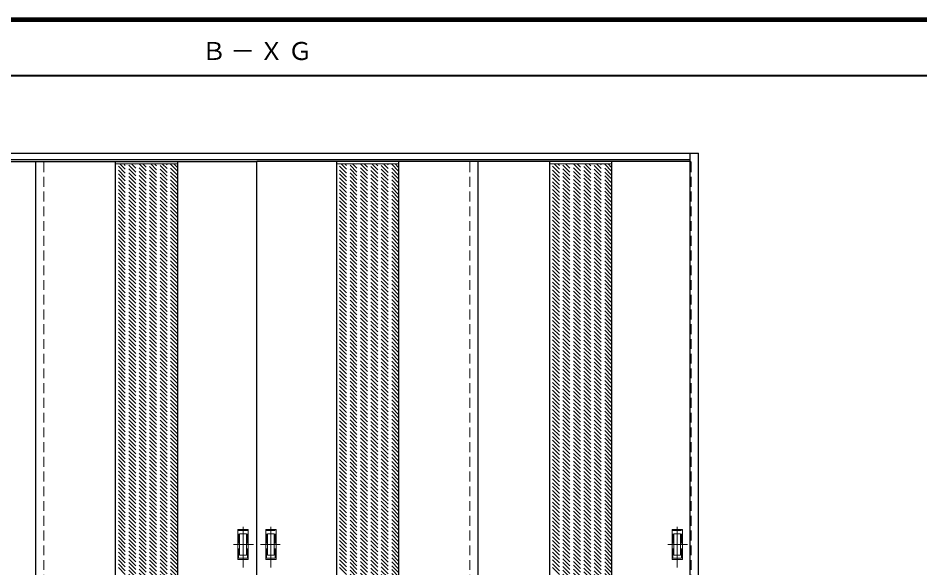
# Model space of a CAD drawing. Units: millimetres, scale not verified. Extents: x -6000 to 5700, y -4307 to 4175.
# Drawn here: x -3570 to -267, y 2160 to 4175 of the extents above; entities that cross this region are included whole.
import ezdxf

# ---------------------------------------------------------------- set-up
doc = ezdxf.new("R2010")
doc.units = ezdxf.units.MM
doc.header["$LTSCALE"] = 30
doc.linetypes.add('CHAIN1', pattern=[8, 5, -1, 1, -1])
doc.linetypes.add('DASHED1', pattern=[1.8, 1.2, -0.6])
for name, color, linetype, lineweight in [('0-2_扉', 4, 'DASHED1', 9), ('0-3_仕上げ', 7, 'Continuous', 18), ('0-4_枠', 3, 'Continuous', 25), ('0-6_引手', 7, 'Continuous', 18), ('0-A_文字', 7, 'Continuous', 18), ('0-C_ハッチ', 4, 'DASHED1', 9), ('F-1_枠', 6, 'Continuous', 40)]:
    doc.layers.add(name, color=color, linetype=linetype, lineweight=lineweight)
doc.styles.add('ＭＳ ゴシック', font='')
doc.styles.get('ＭＳ ゴシック').set_extended_font_data('MS Gothic')

msp = doc.modelspace()

# ---------------------------------------------------------------- linework, layer by layer
at = {"layer": '0-2_扉', "color": 3, "linetype": 'Continuous', "lineweight": 25}
for p, q in [((-4282, 3648.75), (-2695, 3648.75)), ((-3505, 1288.75), (-3505, 3648.75)), ((-1108, 3648.75), (-2695, 3648.75)), ((-2695, 1288.75), (-2695, 3648.75)), ((-1885, 1288.75), (-1885, 3648.75))]:
    msp.add_line(p, q, dxfattribs=at)
at = {"layer": '0-2_扉'}
for p, q in [((-3475, 1288.75), (-3475, 3648.75)), ((-1915, 1288.75), (-1915, 3648.75)), ((-1108, 3648.75), (-1105, 3648.75)), ((-1105, 1288.75), (-1105, 3648.75))]:
    msp.add_line(p, q, dxfattribs=at)
at = {"layer": '0-3_仕上げ', "color": 3, "lineweight": 25}
for p, q in [((-3214, 3648.75), (-3214, 1288.75)), ((-2986, 3648.75), (-2986, 1288.75)), ((-2404, 3648.75), (-2404, 1288.75)), ((-2176, 3648.75), (-2176, 1288.75)), ((-1624, 3648.75), (-1624, 1288.75)), ((-1396, 3648.75), (-1396, 1288.75))]:
    msp.add_line(p, q, dxfattribs=at)
at = {"layer": '0-3_仕上げ'}
for p, q in [((-2986, 3640.75), (-3214, 3640.75)), ((-2176, 3640.75), (-2404, 3640.75)), ((-1396, 3640.75), (-1624, 3640.75))]:
    msp.add_line(p, q, dxfattribs=at)
at = {"layer": '0-4_枠'}
for p, q in [((-4312, 3679.25), (-1078, 3679.25)), ((-1108, 1279.25), (-1108, 3679.25)), ((-1078, 1279.25), (-1078, 3679.25)), ((-4282, 3656.25), (-1108, 3656.25))]:
    msp.add_line(p, q, dxfattribs=at)
at = {"layer": '0-6_引手', "linetype": 'CHAIN1'}
for p, q in [((-2746, 2161.02), (-2746, 2331.87)), ((-2644, 2161.02), (-2644, 2331.87)), ((-1156, 2161.02), (-1156, 2331.87)), ((-2707.93, 2246.25), (-2780.44, 2246.25)), ((-2682.07, 2246.25), (-2609.56, 2246.25)), ((-1117.93, 2246.25), (-1190.44, 2246.25))]:
    msp.add_line(p, q, dxfattribs=at)
at = {"layer": '0-6_引手'}
for p, q in [((-2727, 2301.25), (-2765, 2301.25)), ((-2765, 2191.25), (-2765, 2301.25)), ((-2733.5, 2285.25), (-2758.5, 2285.25)), ((-2758.5, 2207.25), (-2758.5, 2285.25)), ((-2733.5, 2207.25), (-2733.5, 2285.25)), ((-2727, 2191.25), (-2727, 2301.25)), ((-2663, 2301.25), (-2625, 2301.25)), ((-2663, 2191.25), (-2663, 2301.25)), ((-2656.5, 2285.25), (-2631.5, 2285.25)), ((-2656.5, 2207.25), (-2656.5, 2285.25)), ((-2631.5, 2207.25), (-2631.5, 2285.25)), ((-2625, 2191.25), (-2625, 2301.25)), ((-1137, 2301.25), (-1175, 2301.25)), ((-1175, 2191.25), (-1175, 2301.25)), ((-1143.5, 2285.25), (-1168.5, 2285.25)), ((-1168.5, 2207.25), (-1168.5, 2285.25)), ((-1143.5, 2207.25), (-1143.5, 2285.25)), ((-1137, 2191.25), (-1137, 2301.25)), ((-2727, 2191.25), (-2765, 2191.25)), ((-2733.5, 2207.25), (-2758.5, 2207.25)), ((-2663, 2191.25), (-2625, 2191.25)), ((-2656.5, 2207.25), (-2631.5, 2207.25)), ((-1137, 2191.25), (-1175, 2191.25)), ((-1143.5, 2207.25), (-1168.5, 2207.25))]:
    msp.add_line(p, q, dxfattribs=at)
at = {"layer": '0-6_引手', "linetype": 'DASHED1'}
for p, q in [((-2762, 2195.25), (-2762, 2297.25)), ((-2628, 2195.25), (-2628, 2297.25)), ((-1172, 2195.25), (-1172, 2297.25)), ((-2730, 2195.25), (-2762, 2195.25)), ((-2660, 2195.25), (-2628, 2195.25)), ((-1140, 2195.25), (-1172, 2195.25))]:
    msp.add_line(p, q, dxfattribs=at)
for points in [[(-2730, 2195.25), (-2730, 2297.25), (-2762, 2297.25)], [(-2660, 2195.25), (-2660, 2297.25), (-2628, 2297.25)], [(-1140, 2195.25), (-1140, 2297.25), (-1172, 2297.25)]]:
    msp.add_lwpolyline(points, dxfattribs=at)
at = {"layer": '0-C_ハッチ'}
for p, q in [((-2986, 3415.5), (-3211.25, 3640.75)), ((-2986, 3429.64), (-3197.11, 3640.75)), ((-2986, 3443.78), (-3182.97, 3640.75)), ((-2986, 3457.92), (-3168.83, 3640.75)), ((-2986, 3472.06), (-3154.69, 3640.75)), ((-2986, 3486.21), (-3140.54, 3640.75)), ((-2986, 3500.35), (-3126.4, 3640.75)), ((-2986, 3514.49), (-3112.26, 3640.75)), ((-2986, 3528.63), (-3098.12, 3640.75)), ((-2986, 3542.77), (-3083.98, 3640.75)), ((-2986, 3556.92), (-3069.83, 3640.75)), ((-2986, 3571.06), (-3055.69, 3640.75)), ((-2986, 3585.2), (-3041.55, 3640.75)), ((-2986, 3599.34), (-3027.41, 3640.75)), ((-2986, 3613.49), (-3013.26, 3640.75)), ((-2986, 3627.63), (-2999.12, 3640.75)), ((-2176, 3415.5), (-2401.25, 3640.75)), ((-2176, 3429.64), (-2387.11, 3640.75)), ((-2176, 3443.78), (-2372.97, 3640.75)), ((-2176, 3457.92), (-2358.83, 3640.75)), ((-2176, 3472.06), (-2344.69, 3640.75)), ((-2176, 3486.21), (-2330.54, 3640.75)), ((-2176, 3500.35), (-2316.4, 3640.75)), ((-2176, 3514.49), (-2302.26, 3640.75)), ((-2176, 3528.63), (-2288.12, 3640.75)), ((-2176, 3542.77), (-2273.98, 3640.75)), ((-2176, 3556.92), (-2259.83, 3640.75)), ((-2176, 3571.06), (-2245.69, 3640.75)), ((-2176, 3585.2), (-2231.55, 3640.75)), ((-2176, 3599.34), (-2217.41, 3640.75)), ((-2176, 3613.49), (-2203.26, 3640.75)), ((-2176, 3627.63), (-2189.12, 3640.75)), ((-1396, 3415.5), (-1621.25, 3640.75)), ((-1396, 3429.64), (-1607.11, 3640.75)), ((-1396, 3443.78), (-1592.97, 3640.75)), ((-1396, 3457.92), (-1578.83, 3640.75)), ((-1396, 3472.06), (-1564.69, 3640.75)), ((-1396, 3486.21), (-1550.54, 3640.75)), ((-1396, 3500.35), (-1536.4, 3640.75)), ((-1396, 3514.49), (-1522.26, 3640.75)), ((-1396, 3528.63), (-1508.12, 3640.75)), ((-1396, 3542.77), (-1493.98, 3640.75)), ((-1396, 3556.92), (-1479.83, 3640.75)), ((-1396, 3571.06), (-1465.69, 3640.75)), ((-1396, 3585.2), (-1451.55, 3640.75)), ((-1396, 3599.34), (-1437.41, 3640.75)), ((-1396, 3613.49), (-1423.26, 3640.75)), ((-1396, 3627.63), (-1409.12, 3640.75)), ((-2986, 3401.35), (-3214, 3629.35)), ((-2986, 3387.21), (-3214, 3615.21)), ((-2986, 3373.07), (-3214, 3601.07)), ((-2176, 3401.35), (-2404, 3629.35)), ((-2176, 3387.21), (-2404, 3615.21)), ((-2176, 3373.07), (-2404, 3601.07)), ((-1396, 3401.35), (-1624, 3629.35)), ((-1396, 3387.21), (-1624, 3615.21)), ((-1396, 3373.07), (-1624, 3601.07)), ((-2986, 3358.93), (-3214, 3586.93)), ((-2986, 3344.78), (-3214, 3572.78)), ((-2176, 3358.93), (-2404, 3586.93)), ((-2176, 3344.78), (-2404, 3572.78)), ((-1396, 3358.93), (-1624, 3586.93)), ((-1396, 3344.78), (-1624, 3572.78)), ((-2986, 3330.64), (-3214, 3558.64)), ((-2986, 3316.5), (-3214, 3544.5)), ((-2176, 3330.64), (-2404, 3558.64)), ((-2176, 3316.5), (-2404, 3544.5)), ((-1396, 3330.64), (-1624, 3558.64)), ((-1396, 3316.5), (-1624, 3544.5)), ((-2986, 3302.36), (-3214, 3530.36)), ((-2986, 3288.22), (-3214, 3516.22)), ((-2986, 3274.07), (-3214, 3502.07)), ((-2176, 3302.36), (-2404, 3530.36)), ((-2176, 3288.22), (-2404, 3516.22)), ((-2176, 3274.07), (-2404, 3502.07)), ((-1396, 3302.36), (-1624, 3530.36)), ((-1396, 3288.22), (-1624, 3516.22)), ((-1396, 3274.07), (-1624, 3502.07)), ((-2986, 3259.93), (-3214, 3487.93)), ((-2986, 3245.79), (-3214, 3473.79)), ((-2176, 3259.93), (-2404, 3487.93)), ((-2176, 3245.79), (-2404, 3473.79)), ((-1396, 3259.93), (-1624, 3487.93)), ((-1396, 3245.79), (-1624, 3473.79)), ((-2986, 3231.65), (-3214, 3459.65)), ((-2986, 3217.51), (-3214, 3445.51)), ((-2176, 3231.65), (-2404, 3459.65)), ((-2176, 3217.51), (-2404, 3445.51)), ((-1396, 3231.65), (-1624, 3459.65)), ((-1396, 3217.51), (-1624, 3445.51)), ((-2986, 3203.36), (-3214, 3431.36)), ((-2986, 3189.22), (-3214, 3417.22)), ((-2986, 3175.08), (-3214, 3403.08)), ((-2176, 3203.36), (-2404, 3431.36)), ((-2176, 3189.22), (-2404, 3417.22)), ((-2176, 3175.08), (-2404, 3403.08)), ((-1396, 3203.36), (-1624, 3431.36)), ((-1396, 3189.22), (-1624, 3417.22)), ((-1396, 3175.08), (-1624, 3403.08)), ((-2986, 3160.94), (-3214, 3388.94)), ((-2986, 3146.79), (-3214, 3374.79)), ((-2176, 3160.94), (-2404, 3388.94)), ((-2176, 3146.79), (-2404, 3374.79)), ((-1396, 3160.94), (-1624, 3388.94)), ((-1396, 3146.79), (-1624, 3374.79)), ((-2986, 3132.65), (-3214, 3360.65)), ((-2986, 3118.51), (-3214, 3346.51)), ((-2176, 3132.65), (-2404, 3360.65)), ((-2176, 3118.51), (-2404, 3346.51)), ((-1396, 3132.65), (-1624, 3360.65)), ((-1396, 3118.51), (-1624, 3346.51)), ((-2986, 3104.37), (-3214, 3332.37)), ((-2986, 3090.23), (-3214, 3318.23)), ((-2986, 3076.08), (-3214, 3304.08)), ((-2176, 3104.37), (-2404, 3332.37)), ((-2176, 3090.23), (-2404, 3318.23)), ((-2176, 3076.08), (-2404, 3304.08)), ((-1396, 3104.37), (-1624, 3332.37)), ((-1396, 3090.23), (-1624, 3318.23)), ((-1396, 3076.08), (-1624, 3304.08)), ((-2986, 3061.94), (-3214, 3289.94)), ((-2986, 3047.8), (-3214, 3275.8)), ((-2176, 3061.94), (-2404, 3289.94)), ((-2176, 3047.8), (-2404, 3275.8)), ((-1396, 3061.94), (-1624, 3289.94)), ((-1396, 3047.8), (-1624, 3275.8)), ((-2986, 3033.66), (-3214, 3261.66)), ((-2986, 3019.52), (-3214, 3247.52)), ((-2176, 3033.66), (-2404, 3261.66)), ((-2176, 3019.52), (-2404, 3247.52)), ((-1396, 3033.66), (-1624, 3261.66)), ((-1396, 3019.52), (-1624, 3247.52)), ((-2986, 3005.37), (-3214, 3233.37)), ((-2986, 2991.23), (-3214, 3219.23)), ((-2986, 2977.09), (-3214, 3205.09)), ((-2176, 3005.37), (-2404, 3233.37)), ((-2176, 2991.23), (-2404, 3219.23)), ((-2176, 2977.09), (-2404, 3205.09)), ((-1396, 3005.37), (-1624, 3233.37)), ((-1396, 2991.23), (-1624, 3219.23)), ((-1396, 2977.09), (-1624, 3205.09)), ((-2986, 2962.95), (-3214, 3190.95)), ((-2986, 2948.8), (-3214, 3176.8)), ((-2176, 2962.95), (-2404, 3190.95)), ((-2176, 2948.8), (-2404, 3176.8)), ((-1396, 2962.95), (-1624, 3190.95)), ((-1396, 2948.8), (-1624, 3176.8)), ((-2986, 2934.66), (-3214, 3162.66)), ((-2986, 2920.52), (-3214, 3148.52)), ((-2176, 2934.66), (-2404, 3162.66)), ((-2176, 2920.52), (-2404, 3148.52)), ((-1396, 2934.66), (-1624, 3162.66)), ((-1396, 2920.52), (-1624, 3148.52)), ((-2986, 2906.38), (-3214, 3134.38)), ((-2986, 2892.24), (-3214, 3120.24)), ((-2986, 2878.09), (-3214, 3106.09)), ((-2176, 2906.38), (-2404, 3134.38)), ((-2176, 2892.24), (-2404, 3120.24)), ((-2176, 2878.09), (-2404, 3106.09)), ((-1396, 2906.38), (-1624, 3134.38)), ((-1396, 2892.24), (-1624, 3120.24)), ((-1396, 2878.09), (-1624, 3106.09)), ((-2986, 2863.95), (-3214, 3091.95)), ((-2986, 2849.81), (-3214, 3077.81)), ((-2176, 2863.95), (-2404, 3091.95)), ((-2176, 2849.81), (-2404, 3077.81)), ((-1396, 2863.95), (-1624, 3091.95)), ((-1396, 2849.81), (-1624, 3077.81)), ((-2986, 2835.67), (-3214, 3063.67)), ((-2986, 2821.53), (-3214, 3049.53)), ((-2176, 2835.67), (-2404, 3063.67)), ((-2176, 2821.53), (-2404, 3049.53)), ((-1396, 2835.67), (-1624, 3063.67)), ((-1396, 2821.53), (-1624, 3049.53)), ((-2986, 2807.38), (-3214, 3035.38)), ((-2986, 2793.24), (-3214, 3021.24)), ((-2986, 2779.1), (-3214, 3007.1)), ((-2176, 2807.38), (-2404, 3035.38)), ((-2176, 2793.24), (-2404, 3021.24)), ((-2176, 2779.1), (-2404, 3007.1)), ((-1396, 2807.38), (-1624, 3035.38)), ((-1396, 2793.24), (-1624, 3021.24)), ((-1396, 2779.1), (-1624, 3007.1)), ((-2986, 2764.96), (-3214, 2992.96)), ((-2986, 2750.82), (-3214, 2978.82)), ((-2176, 2764.96), (-2404, 2992.96)), ((-2176, 2750.82), (-2404, 2978.82)), ((-1396, 2764.96), (-1624, 2992.96)), ((-1396, 2750.82), (-1624, 2978.82)), ((-2986, 2736.67), (-3214, 2964.67)), ((-2986, 2722.53), (-3214, 2950.53)), ((-2176, 2736.67), (-2404, 2964.67)), ((-2176, 2722.53), (-2404, 2950.53)), ((-1396, 2736.67), (-1624, 2964.67)), ((-1396, 2722.53), (-1624, 2950.53)), ((-2986, 2708.39), (-3214, 2936.39)), ((-2986, 2694.25), (-3214, 2922.25)), ((-2986, 2680.1), (-3214, 2908.1)), ((-2176, 2708.39), (-2404, 2936.39)), ((-2176, 2694.25), (-2404, 2922.25)), ((-2176, 2680.1), (-2404, 2908.1)), ((-1396, 2708.39), (-1624, 2936.39)), ((-1396, 2694.25), (-1624, 2922.25)), ((-1396, 2680.1), (-1624, 2908.1)), ((-2986, 2665.96), (-3214, 2893.96)), ((-2986, 2651.82), (-3214, 2879.82)), ((-2176, 2665.96), (-2404, 2893.96)), ((-2176, 2651.82), (-2404, 2879.82)), ((-1396, 2665.96), (-1624, 2893.96)), ((-1396, 2651.82), (-1624, 2879.82)), ((-2986, 2637.68), (-3214, 2865.68)), ((-2986, 2623.54), (-3214, 2851.54)), ((-2176, 2637.68), (-2404, 2865.68)), ((-2176, 2623.54), (-2404, 2851.54)), ((-1396, 2637.68), (-1624, 2865.68)), ((-1396, 2623.54), (-1624, 2851.54)), ((-2986, 2609.39), (-3214, 2837.39)), ((-2986, 2595.25), (-3214, 2823.25)), ((-2986, 2581.11), (-3214, 2809.11)), ((-2176, 2609.39), (-2404, 2837.39)), ((-2176, 2595.25), (-2404, 2823.25)), ((-2176, 2581.11), (-2404, 2809.11)), ((-1396, 2609.39), (-1624, 2837.39)), ((-1396, 2595.25), (-1624, 2823.25)), ((-1396, 2581.11), (-1624, 2809.11)), ((-2986, 2566.97), (-3214, 2794.97)), ((-2986, 2552.83), (-3214, 2780.83)), ((-2176, 2566.97), (-2404, 2794.97)), ((-2176, 2552.83), (-2404, 2780.83)), ((-1396, 2566.97), (-1624, 2794.97)), ((-1396, 2552.83), (-1624, 2780.83)), ((-2986, 2538.68), (-3214, 2766.68)), ((-2986, 2524.54), (-3214, 2752.54)), ((-2176, 2538.68), (-2404, 2766.68)), ((-2176, 2524.54), (-2404, 2752.54)), ((-1396, 2538.68), (-1624, 2766.68)), ((-1396, 2524.54), (-1624, 2752.54)), ((-2986, 2510.4), (-3214, 2738.4)), ((-2986, 2496.26), (-3214, 2724.26)), ((-2986, 2482.11), (-3214, 2710.11)), ((-2176, 2510.4), (-2404, 2738.4)), ((-2176, 2496.26), (-2404, 2724.26)), ((-2176, 2482.11), (-2404, 2710.11)), ((-1396, 2510.4), (-1624, 2738.4)), ((-1396, 2496.26), (-1624, 2724.26)), ((-1396, 2482.11), (-1624, 2710.11)), ((-2986, 2467.97), (-3214, 2695.97)), ((-2986, 2453.83), (-3214, 2681.83)), ((-2176, 2467.97), (-2404, 2695.97)), ((-2176, 2453.83), (-2404, 2681.83)), ((-1396, 2467.97), (-1624, 2695.97)), ((-1396, 2453.83), (-1624, 2681.83)), ((-2986, 2439.69), (-3214, 2667.69)), ((-2986, 2425.55), (-3214, 2653.55)), ((-2176, 2439.69), (-2404, 2667.69)), ((-2176, 2425.55), (-2404, 2653.55)), ((-1396, 2439.69), (-1624, 2667.69)), ((-1396, 2425.55), (-1624, 2653.55)), ((-2986, 2411.4), (-3214, 2639.4)), ((-2986, 2397.26), (-3214, 2625.26)), ((-2986, 2383.12), (-3214, 2611.12)), ((-2176, 2411.4), (-2404, 2639.4)), ((-2176, 2397.26), (-2404, 2625.26)), ((-2176, 2383.12), (-2404, 2611.12)), ((-1396, 2411.4), (-1624, 2639.4)), ((-1396, 2397.26), (-1624, 2625.26)), ((-1396, 2383.12), (-1624, 2611.12)), ((-2986, 2368.98), (-3214, 2596.98)), ((-2986, 2354.84), (-3214, 2582.84)), ((-2176, 2368.98), (-2404, 2596.98)), ((-2176, 2354.84), (-2404, 2582.84)), ((-1396, 2368.98), (-1624, 2596.98)), ((-1396, 2354.84), (-1624, 2582.84)), ((-2986, 2340.69), (-3214, 2568.69)), ((-2986, 2326.55), (-3214, 2554.55)), ((-2176, 2340.69), (-2404, 2568.69)), ((-2176, 2326.55), (-2404, 2554.55)), ((-1396, 2340.69), (-1624, 2568.69)), ((-1396, 2326.55), (-1624, 2554.55)), ((-2986, 2312.41), (-3214, 2540.41)), ((-2986, 2298.27), (-3214, 2526.27)), ((-2986, 2284.12), (-3214, 2512.12)), ((-2176, 2312.41), (-2404, 2540.41)), ((-2176, 2298.27), (-2404, 2526.27)), ((-2176, 2284.12), (-2404, 2512.12)), ((-1396, 2312.41), (-1624, 2540.41)), ((-1396, 2298.27), (-1624, 2526.27)), ((-1396, 2284.12), (-1624, 2512.12)), ((-2986, 2269.98), (-3214, 2497.98)), ((-2986, 2255.84), (-3214, 2483.84)), ((-2176, 2269.98), (-2404, 2497.98)), ((-2176, 2255.84), (-2404, 2483.84)), ((-1396, 2269.98), (-1624, 2497.98)), ((-1396, 2255.84), (-1624, 2483.84)), ((-2986, 2241.7), (-3214, 2469.7)), ((-2986, 2227.56), (-3214, 2455.56)), ((-2176, 2241.7), (-2404, 2469.7)), ((-2176, 2227.56), (-2404, 2455.56)), ((-1396, 2241.7), (-1624, 2469.7)), ((-1396, 2227.56), (-1624, 2455.56)), ((-2986, 2213.41), (-3214, 2441.41)), ((-2986, 2199.27), (-3214, 2427.27)), ((-2986, 2185.13), (-3214, 2413.13)), ((-2176, 2213.41), (-2404, 2441.41)), ((-2176, 2199.27), (-2404, 2427.27)), ((-2176, 2185.13), (-2404, 2413.13)), ((-1396, 2213.41), (-1624, 2441.41)), ((-1396, 2199.27), (-1624, 2427.27)), ((-1396, 2185.13), (-1624, 2413.13)), ((-2986, 2170.99), (-3214, 2398.99)), ((-2986, 2156.85), (-3214, 2384.85)), ((-2176, 2170.99), (-2404, 2398.99)), ((-2176, 2156.85), (-2404, 2384.85)), ((-1396, 2170.99), (-1624, 2398.99)), ((-1396, 2156.85), (-1624, 2384.85)), ((-2986, 2142.7), (-3214, 2370.7)), ((-2986, 2128.56), (-3214, 2356.56)), ((-2176, 2142.7), (-2404, 2370.7)), ((-2176, 2128.56), (-2404, 2356.56)), ((-1396, 2142.7), (-1624, 2370.7)), ((-1396, 2128.56), (-1624, 2356.56)), ((-2986, 2114.42), (-3214, 2342.42)), ((-2986, 2100.28), (-3214, 2328.28)), ((-2986, 2086.13), (-3214, 2314.13)), ((-2176, 2114.42), (-2404, 2342.42)), ((-2176, 2100.28), (-2404, 2328.28)), ((-2176, 2086.13), (-2404, 2314.13)), ((-1396, 2114.42), (-1624, 2342.42)), ((-1396, 2100.28), (-1624, 2328.28)), ((-1396, 2086.13), (-1624, 2314.13)), ((-2986, 2071.99), (-3214, 2299.99)), ((-2986, 2057.85), (-3214, 2285.85)), ((-2176, 2071.99), (-2404, 2299.99)), ((-2176, 2057.85), (-2404, 2285.85)), ((-1396, 2071.99), (-1624, 2299.99)), ((-1396, 2057.85), (-1624, 2285.85)), ((-2986, 2043.71), (-3214, 2271.71)), ((-2986, 2029.57), (-3214, 2257.57)), ((-2176, 2043.71), (-2404, 2271.71)), ((-2176, 2029.57), (-2404, 2257.57)), ((-1396, 2043.71), (-1624, 2271.71)), ((-1396, 2029.57), (-1624, 2257.57)), ((-2986, 2015.42), (-3214, 2243.42)), ((-2986, 2001.28), (-3214, 2229.28)), ((-2986, 1987.14), (-3214, 2215.14)), ((-2176, 2015.42), (-2404, 2243.42)), ((-2176, 2001.28), (-2404, 2229.28)), ((-2176, 1987.14), (-2404, 2215.14)), ((-1396, 2015.42), (-1624, 2243.42)), ((-1396, 2001.28), (-1624, 2229.28)), ((-1396, 1987.14), (-1624, 2215.14)), ((-2986, 1973), (-3214, 2201)), ((-2986, 1958.86), (-3214, 2186.86)), ((-2176, 1973), (-2404, 2201)), ((-2176, 1958.86), (-2404, 2186.86)), ((-1396, 1973), (-1624, 2201)), ((-1396, 1958.86), (-1624, 2186.86)), ((-2986, 1944.71), (-3214, 2172.71)), ((-2176, 1944.71), (-2404, 2172.71)), ((-1396, 1944.71), (-1624, 2172.71))]:
    msp.add_line(p, q, dxfattribs=at)
at = {"layer": 'F-1_枠'}
for p, q in [((-6000, 4175), (5700, 4175)), ((-6000, 4170), (5700, 4170)), ((-6000, 4165), (5700, 4165)), ((-6000, 3965), (5700, 3965))]:
    msp.add_line(p, q, dxfattribs=at)

# ---------------------------------------------------------------- texts
at = {"layer": '0-A_文字', "insert": (-2897.5, 4020), "char_height": 65.98, "attachment_point": 7, "style": 'ＭＳ ゴシック'}
msp.add_mtext('\\T1.17;Ｂ－ＸＧ', dxfattribs=at)

doc.saveas('drawing.dxf')
